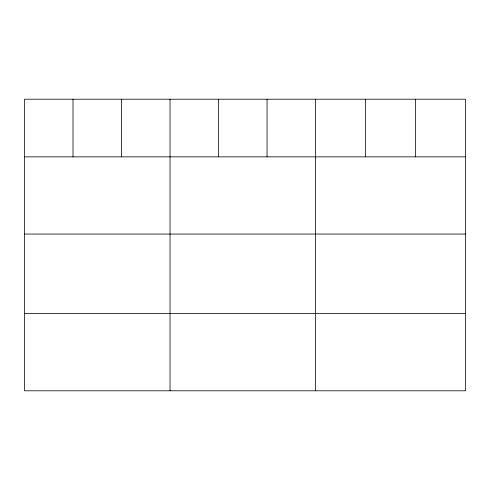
<?xml version="1.0" encoding="UTF-8"?>
<svg xmlns="http://www.w3.org/2000/svg" width="490" height="490" viewBox="0 0 490 490"><rect width="100%" height="100%" fill="white"/><g stroke="black" fill="none" stroke-linecap="round" stroke-linejoin="round"><path stroke-width="0.73" d="M465.5 156.855L465.5 390.793L24.5 390.793L24.5 99.207L465.5 99.207L465.5 156.855L24.5 156.855M24.5 234.055L465.5 234.055M24.5 313.594L465.5 313.594M415.52 99.207L415.52 156.855M365.54 99.207L365.54 156.855M315.56 99.207L315.56 390.793M267.05 99.207L267.05 156.855M218.54 99.207L218.54 156.855M170.03 99.207L170.03 390.793M121.52 99.207L121.52 156.855M73.01 99.207L73.01 156.855"/></g></svg>
